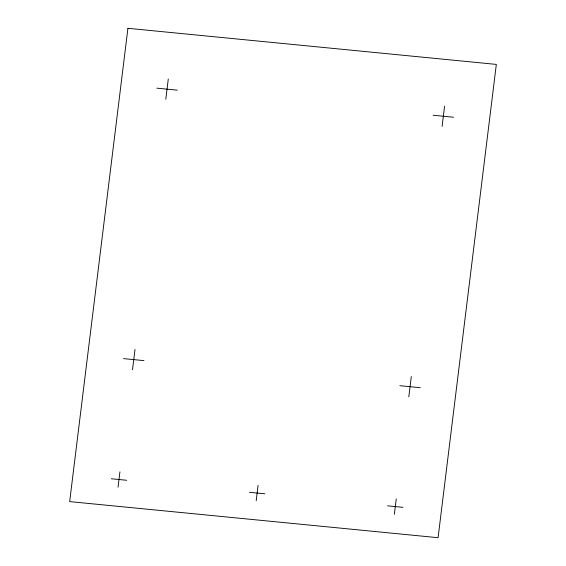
<?xml version="1.0" encoding="UTF-8"?>
<svg xmlns="http://www.w3.org/2000/svg" width="566" height="566" viewBox="0 0 566 566"><rect width="100%" height="100%" fill="white"/><g stroke="black" fill="none" stroke-linecap="round" stroke-linejoin="round"><path stroke-width="0.85" d="M118.046 487.177L119.935 471.853M132.501 369.754L134.998 349.47M165.788 99.298L168.286 79.014M256.207 500.719L258.089 485.395M394.361 514.253L396.242 498.929M408.808 396.83L411.305 376.546M442.096 126.374L444.593 106.09M156.832 88.154L177.243 90.157M433.146 115.238L453.55 117.233M123.544 358.618L143.955 360.613M399.858 385.694L420.262 387.689M111.283 478.758L126.699 480.272M249.436 492.3L264.86 493.807M387.59 505.834L403.013 507.348M127.923 28.3L69.668 501.596L438.077 537.7L496.332 64.404L127.923 28.3"/></g></svg>
